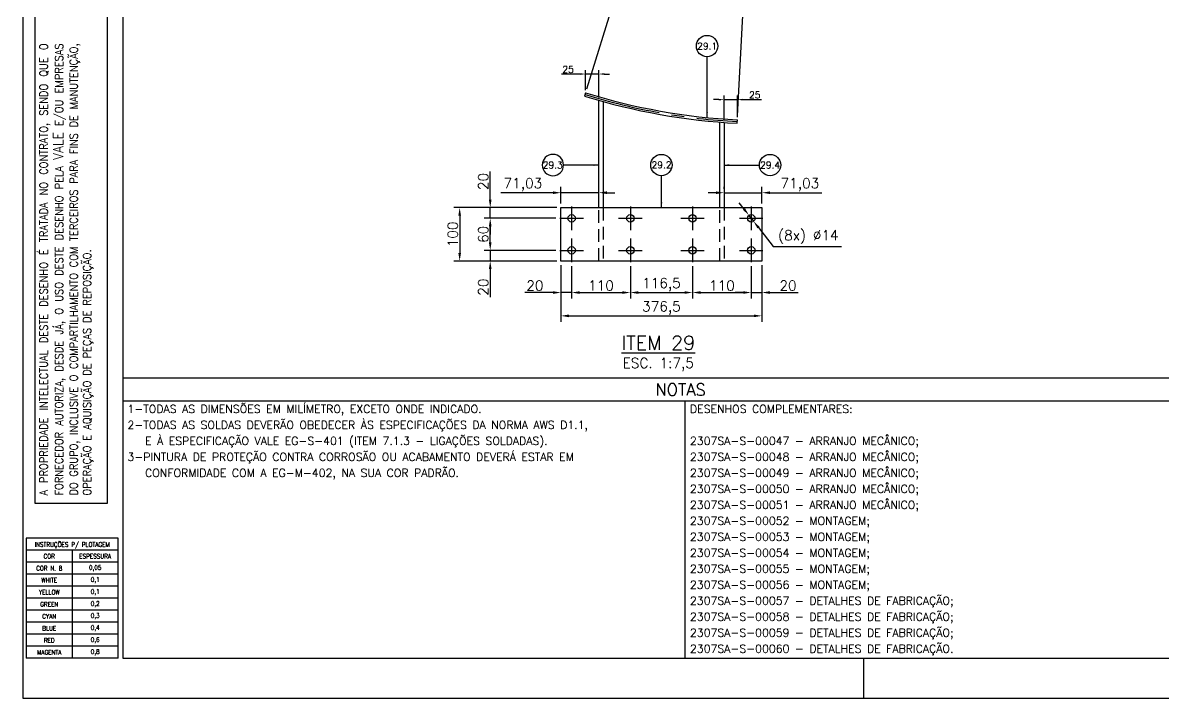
# Model space of a CAD drawing. Header units: metres. Extents: x 0 to 6307, y 0 to 4455.
# Drawn here: x 0 to 2137, y 0 to 1265 of the extents above; entities that cross this region are included whole.
import ezdxf
from ezdxf.enums import TextEntityAlignment as Align

# ---------------------------------------------------------------- set-up
doc = ezdxf.new("R2010")
doc.units = ezdxf.units.M
doc.header["$LTSCALE"] = 7.5
doc.linetypes.add('CENTER2', pattern=[28.575, 19.05, -3.175, 3.175, -3.175])
doc.linetypes.add('HIDDEN2', pattern=[4.7625, 3.175, -1.5875])
for name, color, linetype in [('FRL2', 2, 'Continuous'), ('FRL4', 4, 'Continuous'), ('FRL5', 5, 'Continuous'), ('FRL6', 6, 'Continuous'), ('FRL7', 7, 'Continuous'), ('FRR120', 5, 'Continuous'), ('FRR140', 5, 'Continuous'), ('FRR175', 1, 'Continuous'), ('FRR80', 3, 'Continuous'), ('GSB', 7, 'Continuous'), ('SC1', 7, 'CENTER2'), ('SDM', 7, 'Continuous'), ('SL4', 4, 'Continuous'), ('SR80', 3, 'Continuous'), ('ST1', 7, 'HIDDEN2')]:
    doc.layers.add(name, color=color, linetype=linetype)
doc.styles.add('R100', font='simplex.shx', dxfattribs={"height": 2.5})
doc.styles.add('R120', font='simplex.shx', dxfattribs={"height": 3})
doc.styles.add('R140', font='simplex.shx', dxfattribs={"height": 3.5})
doc.styles.add('R80', font='simplex.shx', dxfattribs={"height": 2})
doc.styles.add('ROMANS', font='ROMANS.SHX')
doc.dimstyles.new('5___1-5', dxfattribs={"dimscale": 5, "dimtxt": 2.5, "dimasz": 2, "dimexe": 1.5, "dimexo": 1, "dimgap": 0.5, "dimtad": 1, "dimzin": 12, "dimtxsty": 'ROMANS', "dimcen": 0, "dimclrd": 256, "dimclre": 256, "dimclrt": 3, "dimaunit": 1, "dimazin": 3, "dimtfac": 1, "dimtmove": 0, "dimatfit": 0, "dimfxl": 1, "dimlwd": -1, "dimlwe": -1, "dimarcsym": 0})
doc.dimstyles.new('7.5___1-7.5', dxfattribs={"dimscale": 7.5, "dimtxt": 2.5, "dimasz": 2, "dimexe": 1.5, "dimexo": 1, "dimgap": 0.5, "dimtad": 1, "dimzin": 12, "dimtxsty": 'ROMANS', "dimcen": 0, "dimclrd": 256, "dimclre": 256, "dimclrt": 3, "dimaunit": 1, "dimazin": 3, "dimtfac": 1, "dimtmove": 0, "dimatfit": 0, "dimfxl": 1, "dimlwd": -1, "dimlwe": -1, "dimarcsym": 0})
doc.dimstyles.new('7.5___1-7.5$3', dxfattribs={"dimscale": 7.5, "dimtxt": 2.5, "dimasz": 2, "dimexe": 1.5, "dimexo": 1, "dimgap": 0.5, "dimtad": 1, "dimtoh": 1, "dimzin": 12, "dimtxsty": 'ROMANS', "dimcen": 0, "dimclrd": 256, "dimclre": 256, "dimclrt": 3, "dimaunit": 1, "dimazin": 3, "dimtfac": 1, "dimtmove": 0, "dimatfit": 0, "dimfxl": 1, "dimlwd": -1, "dimlwe": -1, "dimarcsym": 0})

# ---------------------------------------------------------------- blocks, each defined once
blk = doc.blocks.new('A1')
blk.add_lwpolyline([(3.06, 173.62), (21.06, 173.62), (21.06, 48.62), (3.06, 48.62)], close=True)
at = {"layer": 'FRL2'}
for p, q in [((165.5, 10), (165.5, 74.3)), ((210, 10), (210, 0))]:
    blk.add_line(p, q, dxfattribs=at)
at = {"layer": 'FRL4', "linetype": 'Continuous'}
blk.add_line((25, 74.3), (471, 74.3), dxfattribs=at)
at = {"layer": 'FRL5'}
blk.add_line((25, 80), (831, 80), dxfattribs=at)
at = {"layer": 'FRL6', "linetype": 'Continuous'}
for p, q in [((25, 584), (25, 10)), ((25, 10), (831, 10))]:
    blk.add_line(p, q, dxfattribs=at)
at = {"layer": 'FRL7', "linetype": 'Continuous'}
for p, q in [((0, 594), (0, 0)), ((0, 0), (841, 0))]:
    blk.add_line(p, q, dxfattribs=at)
at = {"layer": 'FRL7'}
for p, q in [((23.82, 40), (0.87, 40)), ((23.82, 37), (0.87, 37)), ((12.34, 37), (12.34, 10)), ((23.82, 34), (0.87, 34)), ((23.82, 31), (0.87, 31)), ((23.82, 28), (0.87, 28)), ((23.82, 25), (0.87, 25)), ((23.82, 22), (0.87, 22)), ((23.82, 19), (0.87, 19)), ((23.82, 16), (0.87, 16)), ((23.82, 13), (0.87, 13)), ((23.82, 10), (0.87, 10))]:
    blk.add_line(p, q, dxfattribs=at)
for points in [[(0.87, 40), (0.87, 10)], [(23.82, 10), (23.82, 40)]]:
    blk.add_lwpolyline(points, dxfattribs=at)
at = {"layer": 'FRL7', "style": 'ROMANS', "width": 0.9}
for s, height, p in [('INSTRUÇÕES P/ PLOTAGEM', 1.1474, (12.34, 38.33)), ('COR', 1.147, (6.61, 35.45)), ('ESPESSURA', 1.147, (18.08, 35.45)), ('COR N. 8', 1.147, (6.61, 32.45)), ('0,05', 1.147, (18.08, 32.45)), ('WHITE', 1.147, (6.61, 29.45)), ('0,1', 1.147, (18.08, 29.45)), ('YELLOW', 1.147, (6.61, 26.45)), ('0,1', 1.147, (18.08, 26.45)), ('GREEN', 1.147, (6.61, 23.45)), ('0,2', 1.147, (18.08, 23.45)), ('CYAN', 1.147, (6.61, 20.45)), ('0,3', 1.147, (18.08, 20.45)), ('BLUE', 1.147, (6.61, 17.45)), ('0,4', 1.147, (18.08, 17.45)), ('RED', 1.147, (6.61, 14.45)), ('0,6', 1.147, (18.08, 14.45)), ('MAGENTA', 1.147, (6.61, 11.45)), ('0,8', 1.147, (18.08, 11.45))]:
    blk.add_text(s, height=height, dxfattribs=at).set_placement(p, align=Align.MIDDLE)
at = {"layer": 'FRR120', "style": 'R120'}
blk.add_text('NOTAS', height=3, dxfattribs=at).set_placement((158.02, 75.57))
for tag, p in [('FASE_DO_PROJETO', (659, 46.29)), ('ÁREA_E/OU_SUBÁREA', (659, 40.79)), ('TÍTULO_DO_DESENHO', (659, 35.29)), ('SUBTÍTULO_1_DO_DESENHO', (659, 29.79)), ('SUBTÍTULO_2_DO_DESENHO', (659, 24.29))]:
    blk.add_attdef(tag, p, '', height=3, dxfattribs=at)
at = {"layer": 'FRR140', "style": 'R140', "width": 0.91}
for tag, p in [('NÚMERO_DA_CONTRATADA', (687.72, 12.6)), ('NUMERO_VALE', (752.89, 12.6))]:
    blk.add_attdef(tag, p, '', height=3.5, dxfattribs=at)
for tag, p in [('ESCALA', (671, 14.35)), ('REVISÃO', (823.5, 14.68))]:
    blk.add_attdef(tag, text='', height=3.5, dxfattribs=at).set_placement(p, align=Align.MIDDLE)
at = {"layer": 'FRR175', "style": 'R120'}
for tag, p in [('CLASSIFICAÇÃO', (811.83, 67.73)), ('PROJETO', (716.31, 53.59)), ('N_PROJ_SE', (793.5, 53.59)), ('N_CONTRATO', (796.97, 47.3))]:
    blk.add_attdef(tag, text='', height=3, dxfattribs=at).set_placement(p, align=Align.MIDDLE_CENTER)
at = {"layer": 'FRR80', "insert": (4.21, 50.61), "char_height": 2, "width": 122.3537, "attachment_point": 1, "rotation": 90, "style": 'R80'}
blk.add_mtext('\\pxqj;{\\W0.9;A PROPRIEDADE INTELECTUAL DESTE DESENHO É TRATADA NO CONTRATO, SENDO QUE O FORNECEDOR AUTORIZA, DESDE JÁ, O USO DESTE DESENHO PELA \\H1.25x;\\C4;VALE\\H0.8x;\\C256; E/OU EMPRESAS DO GRUPO, INCLUSIVE O COMPARTILHAMENTO COM TERCEIROS PARA FINS DE MANUTENÇÃO, OPERAÇÃO E AQUISIÇÃO DE PEÇAS DE REPOSIÇÃO.}', dxfattribs=at)
at = {"layer": 'FRR80', "style": 'R80'}
for tag, p in [('8A_REV', (476, 77.07)), ('EMIS.', (486, 77.07)), ('PROJ.', (585, 77.07)), ('DES.', (597, 77.07)), ('VER.', (609, 77.07)), ('APR.', (621, 77.07)), ('AUT.', (633.01, 77.07)), ('7A_REV', (476, 71.37)), ('EMIS.', (486, 71.37)), ('PROJ.', (585, 71.37)), ('DES.', (597, 71.37)), ('VER.', (609, 71.37)), ('APR.', (621, 71.37)), ('AUT.', (633.01, 71.37)), ('6A_REV', (476, 65.67)), ('EMIS.', (486, 65.67)), ('PROJ.', (585, 65.67)), ('DES.', (597, 65.67)), ('VER.', (609, 65.67)), ('APR.', (621, 65.67)), ('AUT.', (633.01, 65.67)), ('5A_REV', (476, 59.97)), ('EMIS.', (486, 59.97)), ('PROJ.', (585, 59.97)), ('DES.', (597, 59.97)), ('VER.', (609, 59.97)), ('APR.', (621, 59.97)), ('AUT.', (633.01, 59.97)), ('4A_REV', (476, 54.27)), ('EMIS.', (486, 54.27)), ('PROJ.', (585, 54.27)), ('DES.', (597, 54.27)), ('VER.', (609, 54.27)), ('APR.', (621, 54.27)), ('AUT.', (633.01, 54.27)), ('3A_REV', (476, 48.57)), ('EMIS.', (486, 48.57)), ('PROJ.', (585, 48.57)), ('DES.', (597, 48.57)), ('VER.', (609, 48.57)), ('APR.', (621, 48.57)), ('AUT.', (633.01, 48.57)), ('2A_REV', (476, 42.87)), ('EMIS.', (486, 42.87)), ('PROJ.', (585, 42.87)), ('DES.', (597, 42.87)), ('VER.', (609, 42.87)), ('APR.', (621, 42.87)), ('AUT.', (633.01, 42.87)), ('1a_REV', (476, 37.17)), ('EMIS.', (486, 37.17)), ('PROJ.', (585, 37.17)), ('DES.', (597, 37.17)), ('VER.', (609, 37.17)), ('APR.', (621, 37.17)), ('AUT.', (633.01, 37.17))]:
    blk.add_attdef(tag, text='', height=2, dxfattribs=at).set_placement(p, align=Align.MIDDLE)
for p in [(492.61, 76.08), (492.61, 70.38), (492.61, 64.68), (492.61, 58.98), (492.61, 53.28), (492.61, 47.58), (492.61, 41.88), (492.61, 36.18)]:
    blk.add_attdef('DESCRIÇÃO_DA_REVISÃO', p, '', height=2, dxfattribs=at)
at = {"layer": 'FRR80', "style": 'R80', "width": 0.85}
for p in [(648, 77.07), (648, 71.37), (648, 65.67), (648, 59.97), (648, 54.27), (648, 48.57), (648, 42.87), (648, 37.17)]:
    blk.add_attdef('DATA', text='', height=2, dxfattribs=at).set_placement(p, align=Align.MIDDLE)
blk = doc.blocks.new('*D135')
at = {"layer": 'Defpoints', "color": 0, "transparency": 16777216}
for p in [(1008.3, 818.9), (1028.3, 816.9), (1008.3, 759.9)]:
    blk.add_point(p, dxfattribs=at)
at = {"layer": 'SDM', "transparency": 16777216}
for p, q in [((1008.3, 811.4), (1008.3, 748.6)), ((1028.3, 809.4), (1028.3, 748.6)), ((993.3, 759.9), (940.4, 759.9)), ((1028.3, 759.9), (1008.3, 759.9)), ((1043.3, 759.9), (1058.3, 759.9))]:
    blk.add_line(p, q, dxfattribs=at)
for points in [[(993.3, 762.4), (993.3, 757.4), (1008.3, 759.9)], [(1043.3, 762.4), (1043.3, 757.4), (1028.3, 759.9)]]:
    blk.add_solid(points, dxfattribs=at)
at = {"layer": 'SDM', "color": 3, "transparency": 16777216, "insert": (959.4, 773), "char_height": 18.75, "attachment_point": 5, "style": 'ROMANS'}
blk.add_mtext('20', dxfattribs=at)
blk = doc.blocks.new('*D136')
at = {"layer": 'Defpoints', "color": 0, "transparency": 16777216}
for p in [(1028.3, 816.9), (1138.3, 816.9), (1138.3, 759.9)]:
    blk.add_point(p, dxfattribs=at)
at = {"layer": 'SDM', "transparency": 16777216}
for p, q in [((1028.3, 809.4), (1028.3, 748.6)), ((1138.3, 809.4), (1138.3, 748.6)), ((1043.3, 759.9), (1123.3, 759.9))]:
    blk.add_line(p, q, dxfattribs=at)
for points in [[(1043.3, 762.4), (1043.3, 757.4), (1028.3, 759.9)], [(1123.3, 762.4), (1123.3, 757.4), (1138.3, 759.9)]]:
    blk.add_solid(points, dxfattribs=at)
at = {"layer": 'SDM', "color": 3, "transparency": 16777216, "insert": (1083.3, 773), "char_height": 18.75, "attachment_point": 5, "style": 'ROMANS'}
blk.add_mtext('110', dxfattribs=at)
blk = doc.blocks.new('*D129')
at = {"layer": 'Defpoints', "color": 0, "transparency": 16777216}
for p in [(1138.3, 816.9), (1254.8, 816.9), (1254.8, 759.9)]:
    blk.add_point(p, dxfattribs=at)
at = {"layer": 'SDM', "transparency": 16777216}
for p, q in [((1138.3, 809.4), (1138.3, 748.6)), ((1254.8, 809.4), (1254.8, 748.6)), ((1153.3, 759.9), (1239.8, 759.9))]:
    blk.add_line(p, q, dxfattribs=at)
for points in [[(1153.3, 762.4), (1153.3, 757.4), (1138.3, 759.9)], [(1239.8, 762.4), (1239.8, 757.4), (1254.8, 759.9)]]:
    blk.add_solid(points, dxfattribs=at)
at = {"layer": 'SDM', "color": 3, "transparency": 16777216, "insert": (1196.5, 774.8), "char_height": 18.75, "attachment_point": 5, "style": 'ROMANS'}
blk.add_mtext('116,5', dxfattribs=at)
blk = doc.blocks.new('*D130')
at = {"layer": 'Defpoints', "color": 0, "transparency": 16777216}
for p in [(1254.8, 816.9), (1364.8, 816.9), (1364.8, 759.9)]:
    blk.add_point(p, dxfattribs=at)
at = {"layer": 'SDM', "transparency": 16777216}
for p, q in [((1254.8, 809.4), (1254.8, 748.6)), ((1364.8, 809.4), (1364.8, 748.6)), ((1269.8, 759.9), (1349.8, 759.9))]:
    blk.add_line(p, q, dxfattribs=at)
for points in [[(1269.8, 762.4), (1269.8, 757.4), (1254.8, 759.9)], [(1349.8, 762.4), (1349.8, 757.4), (1364.8, 759.9)]]:
    blk.add_solid(points, dxfattribs=at)
at = {"layer": 'SDM', "color": 3, "transparency": 16777216, "insert": (1309.8, 773), "char_height": 18.75, "attachment_point": 5, "style": 'ROMANS'}
blk.add_mtext('110', dxfattribs=at)
blk = doc.blocks.new('*D131')
at = {"layer": 'Defpoints', "color": 0, "transparency": 16777216}
for p in [(1364.8, 816.9), (1384.8, 818.9), (1384.8, 759.9)]:
    blk.add_point(p, dxfattribs=at)
at = {"layer": 'SDM', "transparency": 16777216}
for p, q in [((1364.8, 809.4), (1364.8, 748.6)), ((1384.8, 811.4), (1384.8, 748.6)), ((1349.8, 759.9), (1334.8, 759.9)), ((1364.8, 759.9), (1384.8, 759.9)), ((1399.8, 759.9), (1452.6, 759.9))]:
    blk.add_line(p, q, dxfattribs=at)
for points in [[(1349.8, 762.4), (1349.8, 757.4), (1364.8, 759.9)], [(1399.8, 762.4), (1399.8, 757.4), (1384.8, 759.9)]]:
    blk.add_solid(points, dxfattribs=at)
at = {"layer": 'SDM', "color": 3, "transparency": 16777216, "insert": (1433.7, 773), "char_height": 18.75, "attachment_point": 5, "style": 'ROMANS'}
blk.add_mtext('20', dxfattribs=at)
blk = doc.blocks.new('*D132')
at = {"layer": 'Defpoints', "color": 0, "transparency": 16777216}
for p in [(1008.3, 818.9), (1384.8, 818.9), (1384.8, 716.2)]:
    blk.add_point(p, dxfattribs=at)
at = {"layer": 'SDM', "transparency": 16777216}
for p, q in [((1008.3, 811.4), (1008.3, 705)), ((1384.8, 811.4), (1384.8, 705)), ((1023.3, 716.2), (1369.8, 716.2))]:
    blk.add_line(p, q, dxfattribs=at)
for points in [[(1023.3, 718.7), (1023.3, 713.7), (1008.3, 716.2)], [(1369.8, 718.7), (1369.8, 713.7), (1384.8, 716.2)]]:
    blk.add_solid(points, dxfattribs=at)
at = {"layer": 'SDM', "color": 3, "transparency": 16777216, "insert": (1196.5, 731.1), "char_height": 18.75, "attachment_point": 5, "style": 'ROMANS'}
blk.add_mtext('376,5', dxfattribs=at)
blk = doc.blocks.new('*D133')
at = {"layer": 'Defpoints', "color": 0, "transparency": 16777216}
for p in [(1360.5, 904.5), (1369.1, 893.4)]:
    blk.add_point(p, dxfattribs=at)
at = {"layer": 'SDM', "transparency": 16777216}
for p, q in [((1351.3, 916.3), (1342.1, 928.1)), ((1360.5, 904.5), (1369.1, 893.4)), ((1378.3, 881.6), (1406, 845.9)), ((1406, 845.9), (1533.9, 845.9))]:
    blk.add_line(p, q, dxfattribs=at)
for points in [[(1353.2, 917.8), (1349.3, 914.8), (1360.5, 904.5)], [(1380.3, 883.1), (1376.3, 880), (1369.1, 893.4)]]:
    blk.add_solid(points, dxfattribs=at)
at = {"layer": 'SDM', "color": 3, "transparency": 16777216, "insert": (1471.8, 864), "char_height": 18.75, "attachment_point": 5, "style": 'ROMANS'}
blk.add_mtext('(8x) ∅14', dxfattribs=at)
blk = doc.blocks.new('ITEM')
at = {"layer": 'GSB'}
blk.add_circle((0, 0), 4, dxfattribs=at)
blk = doc.blocks.new('*D134')
at = {"layer": 'Defpoints', "color": 0, "transparency": 16777216}
for p in [(1270.6, 1298.6), (1054.3, 1134), (1052.4, 1128), (1338.4, 1077), (1338.8, 1083.3)]:
    blk.add_point(p, dxfattribs=at)
at = {"layer": 'SDM', "transparency": 16777216}
for p, q in [((1056.5, 1141.2), (1119.5, 1343.6)), ((1339.1, 1090.8), (1350, 1302.5))]:
    blk.add_line(p, q, dxfattribs=at)
blk.add_arc((1398, 2239.1), 949.1, 253.6281, 266.1587, dxfattribs=at)
for points in [[(1129.8, 1326.1), (1131.2, 1330.9), (1116.2, 1332.9)], [(1334.6, 1294.7), (1334.3, 1289.7), (1349.4, 1291.3)]]:
    blk.add_solid(points, dxfattribs=at)
at = {"layer": 'SDM', "color": 3, "transparency": 16777216, "insert": (1230.3, 1320.1), "char_height": 18.75, "attachment_point": 5, "rotation": 349.6564, "style": 'ROMANS'}
blk.add_mtext("14°21'", dxfattribs=at)
blk = doc.blocks.new('*D137')
at = {"layer": 'Defpoints', "color": 0, "transparency": 16777216}
for p in [(1338.8, 1121.2), (1313.8, 1078.5), (1338.8, 1083.3)]:
    blk.add_point(p, dxfattribs=at)
at = {"layer": 'SDM', "transparency": 16777216}
for p, q in [((1303.8, 1121.2), (1293.8, 1121.2)), ((1313.8, 1083.5), (1313.8, 1128.7)), ((1313.8, 1121.2), (1338.8, 1121.2)), ((1338.8, 1088.3), (1338.8, 1128.7)), ((1348.8, 1121.2), (1384, 1121.2))]:
    blk.add_line(p, q, dxfattribs=at)
for points in [[(1303.8, 1122.9), (1303.8, 1119.6), (1313.8, 1121.2)], [(1348.8, 1122.9), (1348.8, 1119.6), (1338.8, 1121.2)]]:
    blk.add_solid(points, dxfattribs=at)
at = {"layer": 'SDM', "color": 3, "transparency": 16777216, "insert": (1371.4, 1130), "char_height": 12.5, "attachment_point": 5, "style": 'ROMANS'}
blk.add_mtext('25', dxfattribs=at)
blk = doc.blocks.new('*D138')
at = {"layer": 'Defpoints', "color": 0, "transparency": 16777216}
for p in [(1054.3, 1169.2), (1054.3, 1134), (1079.3, 1120)]:
    blk.add_point(p, dxfattribs=at)
at = {"layer": 'SDM', "transparency": 16777216}
for p, q in [((1054.3, 1139), (1054.3, 1176.7)), ((1079.3, 1125), (1079.3, 1176.7)), ((1044.3, 1169.2), (1009.1, 1169.2)), ((1079.3, 1169.2), (1054.3, 1169.2)), ((1089.3, 1169.2), (1099.3, 1169.2))]:
    blk.add_line(p, q, dxfattribs=at)
for points in [[(1044.3, 1170.9), (1044.3, 1167.6), (1054.3, 1169.2)], [(1089.3, 1170.9), (1089.3, 1167.6), (1079.3, 1169.2)]]:
    blk.add_solid(points, dxfattribs=at)
at = {"layer": 'SDM', "color": 3, "transparency": 16777216, "insert": (1021.7, 1178), "char_height": 12.5, "attachment_point": 5, "style": 'ROMANS'}
blk.add_mtext('25', dxfattribs=at)
blk = doc.blocks.new('*D146')
at = {"layer": 'Defpoints', "color": 0, "transparency": 16777216}
for p in [(1006.3, 838.9), (875.7, 818.9), (1008.3, 818.9)]:
    blk.add_point(p, dxfattribs=at)
at = {"layer": 'SDM', "transparency": 16777216}
for p, q in [((875.7, 853.9), (875.7, 868.9)), ((998.8, 838.9), (864.4, 838.9)), ((875.7, 838.9), (875.7, 818.9)), ((1000.8, 818.9), (864.4, 818.9)), ((875.7, 803.9), (875.7, 751.1))]:
    blk.add_line(p, q, dxfattribs=at)
for points in [[(873.2, 853.9), (878.2, 853.9), (875.7, 838.9)], [(873.2, 803.9), (878.2, 803.9), (875.7, 818.9)]]:
    blk.add_solid(points, dxfattribs=at)
at = {"layer": 'SDM', "color": 3, "transparency": 16777216, "insert": (862.6, 770), "char_height": 18.75, "attachment_point": 5, "rotation": 90, "style": 'ROMANS'}
blk.add_mtext('20', dxfattribs=at)
blk = doc.blocks.new('*D147')
at = {"layer": 'Defpoints', "color": 0, "transparency": 16777216}
for p in [(875.7, 898.9), (1006.3, 898.9), (1006.3, 838.9)]:
    blk.add_point(p, dxfattribs=at)
at = {"layer": 'SDM', "transparency": 16777216}
for p, q in [((998.8, 898.9), (864.4, 898.9)), ((875.7, 853.9), (875.7, 883.9)), ((998.8, 838.9), (864.4, 838.9))]:
    blk.add_line(p, q, dxfattribs=at)
for points in [[(873.2, 883.9), (878.2, 883.9), (875.7, 898.9)], [(873.2, 853.9), (878.2, 853.9), (875.7, 838.9)]]:
    blk.add_solid(points, dxfattribs=at)
at = {"layer": 'SDM', "color": 3, "transparency": 16777216, "insert": (862.6, 868.9), "char_height": 18.75, "attachment_point": 5, "rotation": 90, "style": 'ROMANS'}
blk.add_mtext('60', dxfattribs=at)
blk = doc.blocks.new('*D148')
at = {"layer": 'Defpoints', "color": 0, "transparency": 16777216}
for p in [(875.7, 918.9), (1008.3, 918.9), (1006.3, 898.9)]:
    blk.add_point(p, dxfattribs=at)
at = {"layer": 'SDM', "transparency": 16777216}
for p, q in [((875.7, 933.9), (875.7, 986.8)), ((1000.8, 918.9), (864.4, 918.9)), ((875.7, 898.9), (875.7, 918.9)), ((998.8, 898.9), (864.4, 898.9)), ((875.7, 883.9), (875.7, 868.9))]:
    blk.add_line(p, q, dxfattribs=at)
for points in [[(873.2, 933.9), (878.2, 933.9), (875.7, 918.9)], [(873.2, 883.9), (878.2, 883.9), (875.7, 898.9)]]:
    blk.add_solid(points, dxfattribs=at)
at = {"layer": 'SDM', "color": 3, "transparency": 16777216, "insert": (862.6, 967.9), "char_height": 18.75, "attachment_point": 5, "rotation": 90, "style": 'ROMANS'}
blk.add_mtext('20', dxfattribs=at)
blk = doc.blocks.new('*D149')
at = {"layer": 'Defpoints', "color": 0, "transparency": 16777216}
for p in [(1008.3, 918.9), (818.5, 818.9), (1008.3, 818.9)]:
    blk.add_point(p, dxfattribs=at)
at = {"layer": 'SDM', "transparency": 16777216}
for p, q in [((1000.8, 918.9), (807.3, 918.9)), ((818.5, 903.9), (818.5, 833.9)), ((1000.8, 818.9), (807.3, 818.9))]:
    blk.add_line(p, q, dxfattribs=at)
for points in [[(816, 903.9), (821, 903.9), (818.5, 918.9)], [(816, 833.9), (821, 833.9), (818.5, 818.9)]]:
    blk.add_solid(points, dxfattribs=at)
at = {"layer": 'SDM', "color": 3, "transparency": 16777216, "insert": (805.4, 868.9), "char_height": 18.75, "attachment_point": 5, "rotation": 90, "style": 'ROMANS'}
blk.add_mtext('100', dxfattribs=at)
blk = doc.blocks.new('*D150')
at = {"layer": 'Defpoints', "color": 0, "transparency": 16777216}
for p in [(1079.3, 946.9), (1079.3, 946.9), (1008.3, 918.9)]:
    blk.add_point(p, dxfattribs=at)
at = {"layer": 'SDM', "transparency": 16777216}
for p, q in [((993.3, 946.9), (895.8, 946.9)), ((1008.3, 926.4), (1008.3, 958.1)), ((1079.3, 946.9), (1008.3, 946.9)), ((1079.3, 954.4), (1079.3, 958.1)), ((1094.3, 946.9), (1109.3, 946.9))]:
    blk.add_line(p, q, dxfattribs=at)
for points in [[(993.3, 949.4), (993.3, 944.4), (1008.3, 946.9)], [(1094.3, 949.4), (1094.3, 944.4), (1079.3, 946.9)]]:
    blk.add_solid(points, dxfattribs=at)
at = {"layer": 'SDM', "color": 3, "transparency": 16777216, "insert": (937, 961.8), "char_height": 18.75, "attachment_point": 5, "style": 'ROMANS'}
blk.add_mtext('71,03', dxfattribs=at)
blk = doc.blocks.new('*D151')
at = {"layer": 'Defpoints', "color": 0, "transparency": 16777216}
for p in [(1313.8, 946.9), (1313.8, 946.9), (1384.8, 918.9)]:
    blk.add_point(p, dxfattribs=at)
at = {"layer": 'SDM', "transparency": 16777216}
for p, q in [((1298.8, 946.9), (1283.8, 946.9)), ((1313.8, 954.4), (1313.8, 958.1)), ((1313.8, 946.9), (1384.8, 946.9)), ((1384.8, 926.4), (1384.8, 958.1)), ((1399.8, 946.9), (1497.3, 946.9))]:
    blk.add_line(p, q, dxfattribs=at)
for points in [[(1298.8, 949.4), (1298.8, 944.4), (1313.8, 946.9)], [(1399.8, 949.4), (1399.8, 944.4), (1384.8, 946.9)]]:
    blk.add_solid(points, dxfattribs=at)
at = {"layer": 'SDM', "color": 3, "transparency": 16777216, "insert": (1456, 961.8), "char_height": 18.75, "attachment_point": 5, "style": 'ROMANS'}
blk.add_mtext('71,03', dxfattribs=at)
blk = doc.blocks.new('CORTE')
at = {"layer": 'GSB', "color": 4, "style": 'R140'}
blk.add_attdef('%%UCORTE', text='', height=3.5, dxfattribs=at).set_placement((-0.25, 2.38), align=Align.MIDDLE_CENTER)
at = {"layer": 'GSB', "color": 3, "style": 'R100'}
blk.add_attdef('ESC.', text='', height=2.5, dxfattribs=at).set_placement((-0.25, -2.62), align=Align.MIDDLE_CENTER)

msp = doc.modelspace()

# ---------------------------------------------------------------- linework, layer by layer
at = {"layer": 'SC1'}
for p, q in [((1028.282, 920.933), (1028.282, 876.933)), ((1138.282, 920.933), (1138.282, 876.933)), ((1254.782, 920.933), (1254.782, 876.933)), ((1364.782, 920.933), (1364.782, 876.933)), ((1006.282, 898.933), (1050.282, 898.933)), ((1116.282, 898.933), (1160.282, 898.933)), ((1232.782, 898.933), (1276.782, 898.933)), ((1342.782, 898.933), (1386.782, 898.933)), ((1028.282, 860.933), (1028.282, 816.933)), ((1138.282, 860.933), (1138.282, 816.933)), ((1254.782, 860.933), (1254.782, 816.933)), ((1364.782, 860.933), (1364.782, 816.933)), ((1006.282, 838.933), (1050.282, 838.933)), ((1116.282, 838.933), (1160.282, 838.933)), ((1232.782, 838.933), (1276.782, 838.933)), ((1342.782, 838.933), (1386.782, 838.933))]:
    msp.add_line(p, q, dxfattribs=at)
msp.add_arc((1398.022, 2239.093), 1160.452, 252.722567, 267.06431, dxfattribs=at)
at = {"layer": 'SL4'}
for p, q in [((1054.312, 1134.034), (1052.426, 1127.971)), ((1079.312, 918.933), (1079.312, 1119.962)), ((1087.249, 1117.732), (1087.249, 918.933)), ((1305.814, 918.933), (1305.814, 1079.124)), ((1313.752, 1078.521), (1313.752, 918.933)), ((1338.426, 1076.992), (1338.752, 1083.334)), ((1008.282, 918.933), (1384.782, 918.933)), ((1008.282, 818.933), (1008.282, 918.933)), ((1384.782, 918.933), (1384.782, 818.933)), ((1384.782, 818.933), (1008.282, 818.933))]:
    msp.add_line(p, q, dxfattribs=at)
for centre in [(1028.282, 898.933), (1138.282, 898.933), (1254.782, 898.933), (1364.782, 898.933), (1028.282, 838.933), (1138.282, 838.933), (1254.782, 838.933), (1364.782, 838.933)]:
    msp.add_circle(centre, 7, dxfattribs=at)
for radius in [1157.277, 1163.627]:
    msp.add_arc((1398.022, 2239.093), radius, 252.722567, 267.06431, dxfattribs=at)
at = {"layer": 'ST1'}
for p, q in [((1079.312, 818.933), (1079.312, 918.933)), ((1087.249, 918.933), (1087.249, 818.933)), ((1305.814, 818.933), (1305.814, 918.933)), ((1313.752, 918.933), (1313.752, 818.933))]:
    msp.add_line(p, q, dxfattribs=at)

# ---------------------------------------------------------------- block references
at = {"xscale": 7.499999999999915, "yscale": 7.499999999999915, "zscale": 7.499999999999915}
msp.add_blockref('A1', (0, 0), dxfattribs=at)
at = {"layer": 'GSB'}
ref = msp.add_blockref('ITEM', (1281.984, 1221.499), dxfattribs=dict(at, xscale=4.999999999999943, yscale=4.999999999999943, zscale=4.999999999999943, rotation=180))
ref.add_attrib('1', '29.1', dxfattribs={"color": 3, "height": 12.5, "style": 'R100'}).set_placement((1282.153, 1221.606), align=Align.MIDDLE_CENTER)
ref = msp.add_blockref('ITEM', (993.073, 998.682), dxfattribs=dict(at, xscale=-4.999999999999943, yscale=4.999999999999943, zscale=4.999999999999943, rotation=180))
ref.add_attrib('1', '29.3', dxfattribs={"color": 3, "height": 12.5, "style": 'R100'}).set_placement((992.903, 998.789), align=Align.MIDDLE_CENTER)
ref = msp.add_blockref('ITEM', (1196.532, 998.759), dxfattribs=dict(at, xscale=4.999999999999943, yscale=4.999999999999943, zscale=4.999999999999943, rotation=180))
ref.add_attrib('1', '29.2', dxfattribs={"color": 3, "height": 12.5, "style": 'R100'}).set_placement((1196.701, 998.866), align=Align.MIDDLE_CENTER)
ref = msp.add_blockref('ITEM', (1399.972, 998.682), dxfattribs=dict(at, xscale=4.999999999999943, yscale=4.999999999999943, zscale=4.999999999999943, rotation=180))
ref.add_attrib('1', '29.4', dxfattribs={"color": 3, "height": 12.5, "style": 'R100'}).set_placement((1400.141, 998.789), align=Align.MIDDLE_CENTER)
at = {"layer": 'GSB', "xscale": 7.499999999999915, "yscale": 7.499999999999915, "zscale": 7.499999999999915}
msp.add_blockref('CORTE', (1192.465, 647.543), dxfattribs=at).add_auto_attribs({'%%UCORTE': '%%uITEM 29', 'ESC.': 'ESC. 1:7,5'})

# ---------------------------------------------------------------- texts
at = {"layer": 'SR80', "style": 'R80'}
for s, p in [('1-TODAS AS DIMENSÕES EM MILÍMETRO, EXCETO ONDE INDICADO.', (196.146, 534.28)), ('DESENHOS COMPLEMENTARES:', (1249.896, 534.28)), ('2-TODAS AS SOLDAS DEVERÃO OBEDECER ÀS ESPECIFICAÇÕES DA NORMA AWS D1.1,', (196.146, 504.339)), ('E À ESPECIFICAÇÃO VALE EG-S-401 (ITEM 7.1.3 - LIGAÇÕES SOLDADAS).', (229.059, 474.398)), ('2307SA-S-00047 - ARRANJO MECÂNICO;', (1249.896, 474.398)), ('3-PINTURA DE PROTEÇÃO CONTRA CORROSÃO OU ACABAMENTO DEVERÁ ESTAR EM', (196.146, 444.457)), ('2307SA-S-00048 - ARRANJO MECÂNICO;', (1249.896, 444.457)), ('CONFORMIDADE COM A EG-M-402, NA SUA COR PADRÃO.', (229.059, 414.517)), ('2307SA-S-00049 - ARRANJO MECÂNICO;', (1249.896, 414.517)), ('2307SA-S-00050 - ARRANJO MECÂNICO;', (1249.896, 384.576)), ('2307SA-S-00051 - ARRANJO MECÂNICO;', (1249.896, 354.635)), ('2307SA-S-00052 - MONTAGEM;', (1249.896, 324.694)), ('2307SA-S-00053 - MONTAGEM;', (1249.896, 294.754)), ('2307SA-S-00054 - MONTAGEM;', (1249.896, 264.813)), ('2307SA-S-00055 - MONTAGEM;', (1249.896, 234.872)), ('2307SA-S-00056 - MONTAGEM;', (1249.896, 204.932)), ('2307SA-S-00057 - DETALHES DE FABRICAÇÃO;', (1249.896, 174.991)), ('2307SA-S-00058 - DETALHES DE FABRICAÇÃO;', (1249.896, 145.05)), ('2307SA-S-00059 - DETALHES DE FABRICAÇÃO;', (1249.896, 115.109)), ('2307SA-S-00060 - DETALHES DE FABRICAÇÃO.', (1249.896, 85.169))]:
    msp.add_text(s, height=15, dxfattribs=at).set_placement(p)

# ---------------------------------------------------------------- dimensions: what is measured, and where the dimension line sits
at = {"layer": 'SDM'}
dim = msp.add_angular_dim_2l(base=(1270.593, 1298.625), line1=((1052.426, 1127.971), (1054.312, 1134.034)), line2=((1338.752, 1083.334), (1338.426, 1076.992)), dimstyle='7.5___1-7.5', dxfattribs=at)
dim.commit()
dim.dimension.update_dxf_attribs({"geometry": '*D134', "text_midpoint": (1227.617, 1305.455), "dimtype": 162})
for base, p1, p2, dimstyle, picture, middle in [((1054.312, 1169.229), (1079.312, 1119.962), (1054.312, 1134.034), '5___1-5', '*D138', (1021.693, 1177.979)), ((1338.752, 1121.245), (1313.752, 1078.521), (1338.752, 1083.334), '5___1-5', '*D137', (1371.371, 1129.995)), ((1008.282, 759.864), (1028.282, 816.933), (1008.282, 818.933), '7.5___1-7.5', '*D135', (959.353, 772.989)), ((1384.782, 716.201), (1008.282, 818.933), (1384.782, 818.933), '7.5___1-7.5', '*D132', (1196.532, 731.112)), ((1138.282, 759.864), (1028.282, 816.933), (1138.282, 816.933), '7.5___1-7.5', '*D136', (1083.282, 772.989)), ((1254.782, 759.864), (1138.282, 816.933), (1254.782, 816.933), '7.5___1-7.5', '*D129', (1196.532, 774.775)), ((1364.782, 759.864), (1254.782, 816.933), (1364.782, 816.933), '7.5___1-7.5', '*D130', (1309.782, 772.989)), ((1384.782, 759.864), (1364.782, 816.933), (1384.782, 818.933), '7.5___1-7.5', '*D131', (1433.71, 772.989))]:
    dim = msp.add_linear_dim(base=base, p1=p1, p2=p2, dimstyle=dimstyle, dxfattribs=at)
    dim.commit()
    dim.dimension.update_dxf_attribs({"geometry": picture, "text_midpoint": middle})
for base, p1, p2, picture, middle in [((875.676, 918.933), (1006.282, 898.933), (1008.282, 918.933), '*D148', (862.551, 967.861)), ((818.5, 818.933), (1008.282, 918.933), (1008.282, 818.933), '*D149', (805.375, 868.933)), ((875.676, 898.933), (1006.282, 838.933), (1006.282, 898.933), '*D147', (862.551, 868.933)), ((875.676, 818.933), (1006.282, 838.933), (1008.282, 818.933), '*D146', (862.551, 770.004))]:
    dim = msp.add_linear_dim(base=base, p1=p1, p2=p2, angle=90, dimstyle='7.5___1-7.5', dxfattribs=at)
    dim.commit()
    dim.dimension.update_dxf_attribs({"geometry": picture, "text_midpoint": middle})
dim = msp.add_linear_dim(base=(1079.313, 946.885), p1=(1008.282, 918.933), p2=(1079.313, 946.885), dimstyle='7.5___1-7.5', dxfattribs=at)
dim.commit()
dim.dimension.update_dxf_attribs({"geometry": '*D150', "text_midpoint": (937.032, 946.885), "dimtype": 160})
dim = msp.add_linear_dim(base=(1313.75, 946.885), p1=(1384.782, 918.933), p2=(1313.75, 946.885), angle=180, dimstyle='7.5___1-7.5', dxfattribs=at)
dim.commit()
dim.dimension.update_dxf_attribs({"geometry": '*D151', "text_midpoint": (1456.032, 946.885), "dimtype": 160})
dim = msp.add_diameter_dim_2p(p1=(1360.483, 904.457), p2=(1369.08, 893.408), text='(8x) <>', dimstyle='7.5___1-7.5$3', dxfattribs=at)
dim.commit()
dim.dimension.update_dxf_attribs({"geometry": '*D133', "text_midpoint": (1471.819, 845.937), "dimtype": 163})

# ---------------------------------------------------------------- leaders
for points in [[(1281.984, 1087.647), (1281.984, 1201.499)], [(1079.313, 998.682), (1013.073, 998.682)], [(1313.731, 998.682), (1379.972, 998.682)], [(1196.532, 918.933), (1196.532, 978.759)]]:
    msp.add_leader(points, dimstyle='5___1-5', override={"dimgap": 0.5, "dimtad": 0}, dxfattribs=at)

doc.saveas('drawing.dxf')
